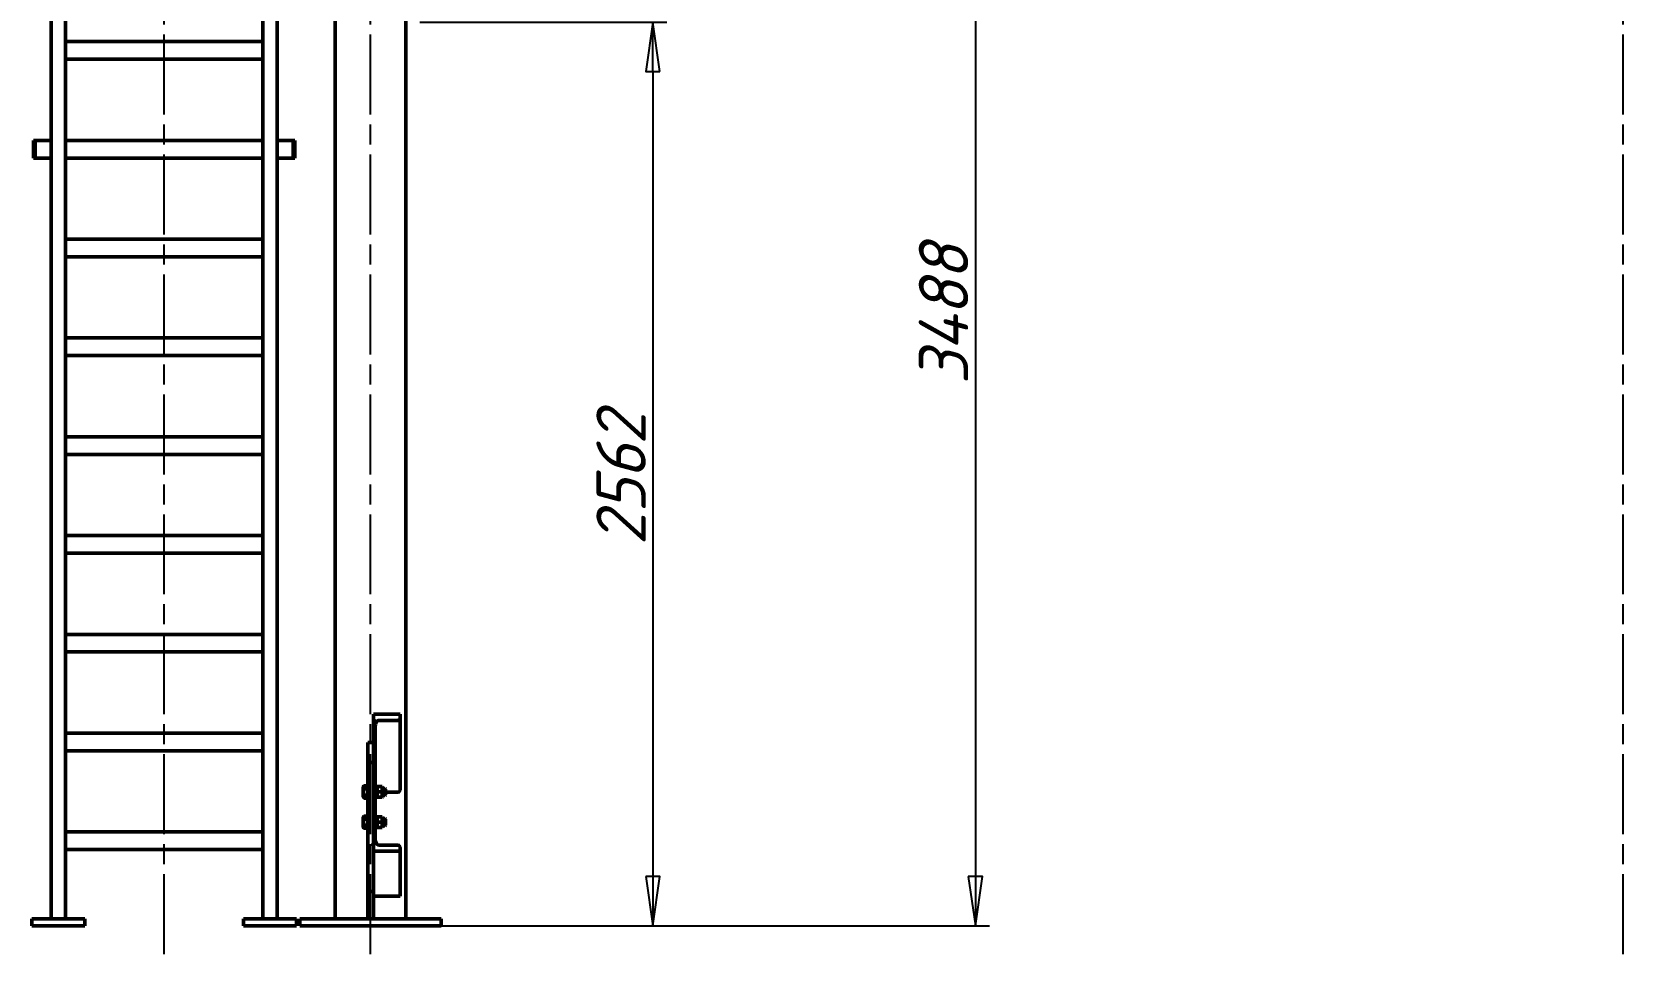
# Model space of a CAD drawing. Header units: millimetres. Extents: x 0 to 25230, y 0 to 17820.
# Drawn here: x 9231 to 12613, y 3100 to 5060 of the extents above; entities that cross this region are included whole.
import ezdxf

# ---------------------------------------------------------------- set-up
doc = ezdxf.new("R2010")
doc.units = ezdxf.units.MM
doc.header["$LTSCALE"] = 30
doc.linetypes.add('CHAIN', pattern=[0.7087, 0.4724, -0.0591, 0.1181, -0.0591])
for name, color, linetype, lineweight in [('Видимый контур (ГОСТ)', 7, 'Continuous', 50), ('Осевая линия (ГОСТ)', 7, 'Continuous', 25), ('Размер (ГОСТ)', 7, 'Continuous', 25), ('Штриховка (ГОСТ)', 7, 'Continuous', 18)]:
    doc.layers.add(name, color=color, linetype=linetype, lineweight=lineweight)
doc.styles.add('Обычный текст (ГОСТ)', font='GOST Common Italic.ttf')
doc.dimstyles.new('Обычный (ГОСТ)', dxfattribs={"dimscale": 30, "dimtxt": 3.5, "dimasz": 3.5, "dimexe": 1, "dimexo": 0, "dimgap": 0.5, "dimtad": 1, "dimrnd": 1e-08, "dimtxsty": 'Обычный текст (ГОСТ)', "dimblk": 'Filled-1', "dimcen": 0.09, "dimdle": 15, "dimclrd": 256, "dimclre": 256, "dimclrt": 256, "dimazin": 2, "dimtfac": 0.714286, "dimtdec": 3, "dimtmove": 0, "dimatfit": 3, "dimfxl": 1, "dimtolj": 1, "dimlwd": 25, "dimlwe": 25, "dimarcsym": 0})
pattern_1 = [(135.0002, (0, 0), (-67.3517, -67.3522), [])]

# ---------------------------------------------------------------- blocks, each defined once
blk = doc.blocks.new('Filled-1')
at = {"color": 0}
for p, q in [((0, 0), (-1, 0.143)), ((-1, 0.143), (-1, -0.143)), ((-1, 0), (0, 0)), ((-1, -0.143), (0, 0))]:
    blk.add_line(p, q, dxfattribs=at)
at = {"color": 0, "flags": 128}
blk.add_lwpolyline([(-1, -0.143), (0, 0), (-1, 0.143), (-1, -0.143)], dxfattribs=at)
at = {"color": 0}
blk.add_solid([(-1, -0.143), (0, 0), (-1, 0.143), (-1, -0.143)], dxfattribs=at)
blk = doc.blocks.new('*D30')
at = {"layer": 'Defpoints', "color": 0, "linetype": 'Continuous', "transparency": 16777216}
for p in [(11236.3, 5775.6), (10100.8, 3159.6), (11236.3, 3159.6)]:
    blk.add_point(p, dxfattribs=at)
at = {"layer": 'Размер (ГОСТ)', "linetype": 'Continuous', "lineweight": 25, "transparency": 16777216}
for p, q in [((11236.3, 5670.6), (11236.3, 3264.6)), ((10100.8, 3159.6), (11266.3, 3159.6))]:
    blk.add_line(p, q, dxfattribs=at)
at = {"layer": 'Размер (ГОСТ)', "linetype": 'Continuous', "lineweight": 25, "transparency": 16777216, "xscale": 105, "yscale": 105, "zscale": 105}
for p, rotation in [((11236.3, 5775.6), 90), ((11236.3, 3159.6), 270)]:
    blk.add_blockref('Filled-1', p, dxfattribs=dict(at, rotation=rotation))
at = {"layer": 'Размер (ГОСТ)', "linetype": 'Continuous', "lineweight": 25, "transparency": 16777216, "insert": (11116.3, 4310.7), "char_height": 105, "attachment_point": 1, "rotation": 90, "style": 'Обычный текст (ГОСТ)'}
blk.add_mtext('\\A1;3488', dxfattribs=at)
blk = doc.blocks.new('*D31')
at = {"layer": 'Defpoints', "color": 0, "linetype": 'Continuous', "transparency": 16777216}
for p in [(10055.8, 5081.1), (10100.8, 3159.6), (10550.8, 3159.6)]:
    blk.add_point(p, dxfattribs=at)
at = {"layer": 'Размер (ГОСТ)', "linetype": 'Continuous', "lineweight": 25, "transparency": 16777216}
for p, q in [((10055.8, 5081.1), (10580.8, 5081.1)), ((10550.8, 4976.1), (10550.8, 3264.6)), ((10100.8, 3159.6), (10580.8, 3159.6))]:
    blk.add_line(p, q, dxfattribs=at)
at = {"layer": 'Размер (ГОСТ)', "linetype": 'Continuous', "lineweight": 25, "transparency": 16777216, "xscale": 105, "yscale": 105, "zscale": 105}
for p, rotation in [((10550.8, 5081.1), 90), ((10550.8, 3159.6), 270)]:
    blk.add_blockref('Filled-1', p, dxfattribs=dict(at, rotation=rotation))
at = {"layer": 'Размер (ГОСТ)', "linetype": 'Continuous', "lineweight": 25, "transparency": 16777216, "insert": (10430.8, 3968.9), "char_height": 105, "attachment_point": 1, "rotation": 90, "style": 'Обычный текст (ГОСТ)'}
blk.add_mtext('\\A1;2562', dxfattribs=at)

msp = doc.modelspace()

# ---------------------------------------------------------------- hatches: boundary and pattern name
at = {"layer": 'Штриховка (ГОСТ)'}
h = msp.add_hatch(dxfattribs=at)
h.set_pattern_fill('ANSI31', color=256, scale=762, angle=90.0002105, style=0)
h.set_pattern_definition(pattern_1)
h.paths.add_polyline_path([(9234.5538, 4791.9434), (9237.5538, 4791.9434), (9237.5538, 4829.4434), (9234.5538, 4829.4434)])
h = msp.add_hatch(dxfattribs=at)
h.set_pattern_fill('ANSI31', color=256, scale=762, angle=90.0002105, style=0)
h.set_pattern_definition(pattern_1)
h.paths.add_polyline_path([(9786.5538, 4829.4434), (9786.5538, 4791.9434), (9789.5538, 4791.9434), (9789.5538, 4829.4434)])
h = msp.add_hatch(dxfattribs=at)
h.set_pattern_fill('ANSI31', color=256, scale=762, angle=105.0002455, style=0)
h.set_pattern_definition([(150.0002, (0, 0), (-47.62465, -82.4891), [])])
edge = h.paths.add_edge_path()
edge.add_line((9967.8292, 3596.5619), (10009.6792, 3596.5619))
edge.add_ellipse((10009.6792, 3604.571), major_axis=(0, 8.0091), ratio=0.515038075, start_angle=180, end_angle=270)
edge.add_line((10013.8042, 3604.571), (10013.8042, 3609.6677))
edge.add_line((10013.8042, 3609.6677), (9956.8042, 3609.6677))
edge.add_line((9956.8042, 3609.6677), (9956.8042, 3507.3261))
edge.add_line((9956.8042, 3507.3261), (9956.8042, 3457.103))
edge.add_line((9956.8042, 3457.103), (9956.8042, 3452.1303))
edge.add_line((9956.8042, 3452.1303), (9956.8042, 3451.9158))
edge.add_line((9956.8042, 3451.9158), (9956.8042, 3436.9158))
edge.add_line((9956.8042, 3436.9158), (9956.8042, 3387.8428))
edge.add_line((9956.8042, 3387.8428), (9956.8042, 3387.6283))
edge.add_line((9956.8042, 3387.6283), (9956.8042, 3372.6283))
edge.add_line((9956.8042, 3372.6283), (9956.8042, 3318.4271))
edge.add_line((9956.8042, 3318.4271), (10013.8042, 3318.4271))
edge.add_line((10013.8042, 3318.4271), (10013.8042, 3323.5238))
edge.add_ellipse((10009.6792, 3323.5238), major_axis=(0, -8.0091), ratio=0.515038075, start_angle=90, end_angle=180)
edge.add_line((10009.6792, 3331.5329), (9967.8292, 3331.5329))
edge.add_ellipse((9967.8292, 3345.3669), major_axis=(0, -13.8339), ratio=0.515038075, start_angle=270, end_angle=360, ccw=False)
edge.add_line((9960.7042, 3345.3669), (9960.7042, 3582.728))
edge.add_ellipse((9967.8292, 3582.728), major_axis=(0, 13.8339), ratio=0.515038075, start_angle=0, end_angle=90, ccw=False)
h = msp.add_hatch(dxfattribs=at)
h.set_pattern_fill('ANSI31', color=256, scale=762, angle=14.9999778, style=0)
h.set_pattern_definition([(60, (0, 0), (-82.4889, 47.625), [])])
h.paths.add_polyline_path([(9956.8042, 3233.1286), (9956.8042, 3318.4271), (9956.8042, 3507.3261), (9944.8042, 3507.3261), (9944.8042, 3233.1286)])

# ---------------------------------------------------------------- linework, layer by layer
at = {"layer": 'Видимый контур (ГОСТ)'}
for p, q in [((9302.0542, 3174.5684), (9302.0542, 6365.1473)), ((9722.0542, 3174.5684), (9722.0542, 6365.1473)), ((9272.0542, 3174.5684), (9272.0542, 6358.9895)), ((9752.0542, 3174.5684), (9752.0542, 6358.9896)), ((9875.8042, 3174.5684), (9875.8042, 6086.8184)), ((10025.8042, 3174.5684), (10025.8042, 6086.8184)), ((9722.0542, 5039.4434), (9302.0542, 5039.4434)), ((9722.0542, 5001.9434), (9302.0542, 5001.9434)), ((9237.5538, 4829.4434), (9234.5538, 4829.4434)), ((9234.5538, 4829.4434), (9234.5538, 4791.9434)), ((9237.5538, 4791.9434), (9237.5538, 4829.4434)), ((9237.5542, 4829.4434), (9272.0542, 4829.4434)), ((9237.5542, 4829.4434), (9237.5542, 4826.0684)), ((9237.5542, 4795.3184), (9237.5542, 4826.0684)), ((9722.0542, 4829.4434), (9302.0542, 4829.4434)), ((9786.5538, 4829.4434), (9752.0542, 4829.4434)), ((9786.5538, 4829.4434), (9786.5538, 4791.9434)), ((9789.5538, 4829.4434), (9786.5538, 4829.4434)), ((9789.5538, 4791.9434), (9789.5538, 4829.4434)), ((9234.5538, 4791.9434), (9237.5538, 4791.9434)), ((9237.5542, 4795.3184), (9237.5542, 4791.9434)), ((9237.5542, 4791.9434), (9272.0542, 4791.9434)), ((9722.0542, 4791.9434), (9302.0542, 4791.9434)), ((9786.5538, 4791.9434), (9752.0542, 4791.9434)), ((9786.5538, 4791.9434), (9789.5538, 4791.9434)), ((9722.0542, 4619.4434), (9302.0542, 4619.4434)), ((9722.0542, 4581.9434), (9302.0542, 4581.9434)), ((9722.0542, 4409.4434), (9302.0542, 4409.4434)), ((9722.0542, 4371.9434), (9302.0542, 4371.9434)), ((9722.0542, 4199.4434), (9302.0542, 4199.4434)), ((9722.0542, 4161.9434), (9302.0542, 4161.9434)), ((9722.0542, 3989.4434), (9302.0542, 3989.4434)), ((9722.0542, 3951.9434), (9302.0542, 3951.9434)), ((9722.0542, 3779.4434), (9302.0542, 3779.4434)), ((9722.0542, 3741.9434), (9302.0542, 3741.9434)), ((10013.8042, 3609.6677), (9956.8042, 3609.6677)), ((9956.8042, 3609.6677), (9956.8042, 3318.4271)), ((9967.8292, 3596.5619), (10009.6792, 3596.5619)), ((10013.8042, 3604.571), (10013.8042, 3609.6677)), ((10013.8042, 3452.0063), (10013.8042, 3604.571)), ((9722.0542, 3569.4434), (9302.0542, 3569.4434)), ((9960.7042, 3345.3669), (9960.7042, 3582.728)), ((9722.0542, 3531.9434), (9302.0542, 3531.9434)), ((9944.8042, 3549.5684), (9956.8042, 3549.5684)), ((9944.8042, 3507.3261), (9944.8042, 3549.5684)), ((9956.8042, 3507.3261), (9944.8042, 3507.3261)), ((9944.8042, 3507.3261), (9944.8042, 3233.1286)), ((9956.8042, 3233.1286), (9956.8042, 3507.3261)), ((9935.4292, 3455.1033), (9936.7587, 3457.4062)), ((9935.4292, 3433.7283), (9935.4292, 3455.1033)), ((9936.7587, 3457.4062), (9944.8042, 3457.4062)), ((9936.7587, 3450.911), (9944.8042, 3450.911)), ((9960.7042, 3455.4783), (9964.0792, 3455.4783)), ((9964.0792, 3454.5408), (9964.7287, 3455.6658)), ((9964.0792, 3455.4783), (9964.0792, 3433.5183)), ((9964.7287, 3455.6658), (9965.7335, 3455.6658)), ((9974.4248, 3455.6658), (9965.7335, 3455.6658)), ((9974.4248, 3455.6658), (9975.4296, 3455.6658)), ((9976.0792, 3454.5408), (9975.4296, 3455.6658)), ((9976.0792, 3434.2908), (9976.0792, 3454.5408)), ((9976.0792, 3451.9158), (9981.0542, 3451.9158)), ((9981.0542, 3436.9158), (9981.0542, 3451.9158)), ((9982.3042, 3450.6658), (9981.0542, 3451.9158)), ((9982.3042, 3450.6658), (9982.3042, 3438.1658)), ((9935.4292, 3433.7283), (9936.7587, 3431.4254)), ((9936.7587, 3437.9206), (9944.8042, 3437.9206)), ((9936.7587, 3431.4254), (9944.8042, 3431.4254)), ((9962.5587, 3433.3533), (9964.0792, 3433.3533)), ((9964.0792, 3434.2908), (9964.7287, 3433.1658)), ((9964.0792, 3433.5183), (9964.0792, 3433.3672)), ((9964.0792, 3433.3672), (9964.0792, 3433.3533)), ((9965.7335, 3433.1658), (9964.7287, 3433.1658)), ((9974.4248, 3444.4158), (9965.7335, 3444.4158)), ((9974.4248, 3433.1658), (9965.7335, 3433.1658)), ((9975.4296, 3433.1658), (9974.4248, 3433.1658)), ((9976.0792, 3434.2908), (9975.4296, 3433.1658)), ((9976.0792, 3436.9158), (9981.0542, 3436.9158)), ((9982.3042, 3438.1658), (9981.0542, 3436.9158)), ((9982.3042, 3443.9972), (10009.6792, 3443.9972)), ((9935.4292, 3390.8158), (9936.7587, 3393.1186)), ((9935.4292, 3369.4408), (9935.4292, 3390.8158)), ((9936.7587, 3393.1186), (9944.8042, 3393.1186)), ((9936.7587, 3386.6235), (9944.8042, 3386.6235)), ((9960.7042, 3391.1908), (9964.0792, 3391.1908)), ((9964.0792, 3390.2533), (9964.7287, 3391.3783)), ((9964.0792, 3391.1908), (9964.0792, 3369.2307)), ((9964.7287, 3391.3783), (9965.7335, 3391.3783)), ((9974.4248, 3391.3783), (9965.7335, 3391.3783)), ((9974.4248, 3391.3783), (9975.4296, 3391.3783)), ((9976.0792, 3390.2533), (9975.4296, 3391.3783)), ((9976.0792, 3370.0033), (9976.0792, 3390.2533)), ((9976.0792, 3387.6283), (9981.0542, 3387.6283)), ((9981.0542, 3372.6283), (9981.0542, 3387.6283)), ((9982.3042, 3386.3783), (9981.0542, 3387.6283)), ((9982.3042, 3386.3783), (9982.3042, 3373.8783)), ((9722.0542, 3359.4434), (9302.0542, 3359.4434)), ((9935.4292, 3369.4408), (9936.7587, 3367.1379)), ((9936.7587, 3373.6331), (9944.8042, 3373.6331)), ((9936.7587, 3367.1379), (9944.8042, 3367.1379)), ((9962.5587, 3369.0658), (9964.0792, 3369.0658)), ((9964.0792, 3370.0033), (9964.7287, 3368.8783)), ((9964.0792, 3369.2307), (9964.0792, 3369.0796)), ((9964.0792, 3369.0796), (9964.0792, 3369.0658)), ((9965.7335, 3368.8783), (9964.7287, 3368.8783)), ((9974.4248, 3380.1283), (9965.7335, 3380.1283)), ((9974.4248, 3368.8783), (9965.7335, 3368.8783)), ((9975.4296, 3368.8783), (9974.4248, 3368.8783)), ((9976.0792, 3370.0033), (9975.4296, 3368.8783)), ((9976.0792, 3372.6283), (9981.0542, 3372.6283)), ((9982.3042, 3373.8783), (9981.0542, 3372.6283)), ((9722.0542, 3321.9434), (9302.0542, 3321.9434)), ((9956.8042, 3318.4271), (10013.8042, 3318.4271)), ((10009.6792, 3331.5329), (9967.8292, 3331.5329)), ((10013.8042, 3318.4271), (10013.8042, 3323.5238)), ((10013.8042, 3222.5684), (10013.8042, 3318.4271)), ((9944.8042, 3233.1286), (9956.8042, 3233.1286)), ((9944.8042, 3174.5684), (9944.8042, 3233.1286)), ((9956.8042, 3233.1286), (9956.8042, 3174.5684)), ((10013.8042, 3222.5684), (9956.8042, 3222.5684)), ((9343.3042, 3174.5684), (9230.8042, 3174.5684)), ((9230.8042, 3174.5684), (9230.8042, 3159.5684)), ((9343.3042, 3159.5684), (9230.8042, 3159.5684)), ((9343.3042, 3174.5684), (9343.3042, 3159.5684)), ((9793.3042, 3174.5684), (9680.8042, 3174.5684)), ((9680.8042, 3174.5684), (9680.8042, 3159.5684)), ((9793.3042, 3159.5684), (9680.8042, 3159.5684)), ((9793.3042, 3174.5684), (9793.3042, 3159.5684)), ((9800.8042, 3174.5684), (10100.8042, 3174.5684)), ((9800.8042, 3159.5684), (9800.8042, 3174.5684)), ((9800.8042, 3159.5684), (10100.8042, 3159.5684)), ((9956.8042, 3174.5684), (9944.8042, 3174.5684)), ((10100.8042, 3159.5684), (10100.8042, 3174.5684))]:
    msp.add_line(p, q, dxfattribs=at)
for centre, major_axis, ratio, start_param, end_param in [((9967.8292, 3582.728), (0, 13.8339), 0.515038075, 0, 1.570796327), ((10009.6792, 3604.571), (0, 8.0091), 0.515038075, 3.141592654, 4.71238898), ((10009.6792, 3452.0063), (0, 8.0091), 0.515038075, 3.141592654, 4.71238898), ((9958.8496, 3444.4158), (-30.394, 0), 0.363970234, 1.631851201, 1.743715499), ((9962.5587, 3444.4158), (-30.394, 0), 0.363970234, 1.509741452, 1.620842032), ((9967.8292, 3430.1633), (0, 13.8339), 0.515038075, 1.336881163, 1.570796327), ((9958.8496, 3380.1283), (-30.394, 0), 0.363970234, 1.631851201, 1.743715499), ((9962.5587, 3380.1283), (-30.394, 0), 0.363970234, 1.509741452, 1.620842032), ((9967.8292, 3345.3669), (0, -13.8339), 0.515038075, 4.71238898, 6.283185307), ((10009.6792, 3323.5238), (0, -8.0091), 0.515038075, 1.570796327, 3.141592654)]:
    msp.add_ellipse(centre, major_axis=major_axis, ratio=ratio, start_param=start_param, end_param=end_param, dxfattribs=at)
for points, weights in [([(9936.7587, 3450.911), (9934.8837, 3454.1586), (9936.7587, 3457.4062)], [1.16025403784, 1.33974596216, 1.16025403784]), ([(9936.7587, 3437.9206), (9934.8837, 3444.4158), (9936.7587, 3450.911)], [1.16025403784, 1.33974596216, 1.16025403784]), ([(9965.7335, 3455.6658), (9963.8585, 3450.0408), (9965.7335, 3444.4158)], [1, 1.15470053838, 1]), ([(9974.4248, 3444.4158), (9976.2998, 3450.0408), (9974.4248, 3455.6658)], [1, 1.15470053838, 1]), ([(9936.7587, 3431.4254), (9934.8837, 3434.673), (9936.7587, 3437.9206)], [1.16025403784, 1.33974596216, 1.16025403784]), ([(9965.7335, 3444.4158), (9963.8585, 3438.7908), (9965.7335, 3433.1658)], [1, 1.15470053838, 1]), ([(9974.4248, 3433.1658), (9976.2998, 3438.7908), (9974.4248, 3444.4158)], [1, 1.15470053838, 1]), ([(9936.7587, 3386.6235), (9934.8837, 3389.871), (9936.7587, 3393.1186)], [1.16025403784, 1.33974596216, 1.16025403784]), ([(9936.7587, 3373.6331), (9934.8837, 3380.1283), (9936.7587, 3386.6235)], [1.16025403784, 1.33974596216, 1.16025403784]), ([(9965.7335, 3391.3783), (9963.8585, 3385.7533), (9965.7335, 3380.1283)], [1, 1.15470053838, 1]), ([(9974.4248, 3380.1283), (9976.2998, 3385.7533), (9974.4248, 3391.3783)], [1, 1.15470053838, 1]), ([(9936.7587, 3367.1379), (9934.8837, 3370.3855), (9936.7587, 3373.6331)], [1.16025403784, 1.33974596216, 1.16025403784]), ([(9965.7335, 3380.1283), (9963.8585, 3374.5033), (9965.7335, 3368.8783)], [1, 1.15470053838, 1]), ([(9974.4248, 3368.8783), (9976.2998, 3374.5033), (9974.4248, 3380.1283)], [1, 1.15470053838, 1])]:
    msp.add_rational_spline(points, weights, degree=2, dxfattribs=at)
at = {"layer": 'Осевая линия (ГОСТ)', "linetype": 'CHAIN', "ltscale": 11.993792}
for p, q in [((9512.0542, 3099.5684), (9512.0542, 6433.9896)), ((9950.8042, 3099.5684), (9950.8042, 6161.8184)), ((12613.3042, 3099.5684), (12613.3042, 6161.8184))]:
    msp.add_line(p, q, dxfattribs=at)

# ---------------------------------------------------------------- dimensions: what is measured, and where the dimension line sits
at = {"layer": 'Размер (ГОСТ)', "linetype": 'Continuous', "lineweight": 25}
for base, p1, angle, override, picture, middle in [((11236.3413, 3159.5684), (11236.3413, 5775.5684), 90, {"dimgap": 0.5, "dimdec": 2, "dimlfac": 1.333333, "dimse1": 1, "dimtol": 0, "dimlim": 0, "dimtp": 0, "dimtm": 0, "dimtdec": 3, "dimtofl": 0, "dimatfit": 1}, '*D30', (11236.3413, 4467.5684)), ((10550.8042, 3159.5684), (10055.8042, 5081.0684), 270, {"dimgap": 0.5, "dimdec": 2, "dimlfac": 1.333333, "dimtol": 0, "dimlim": 0, "dimtp": 0, "dimtm": 0, "dimtdec": 3, "dimtofl": 0, "dimatfit": 1}, '*D31', (10550.8042, 4120.3184))]:
    dim = msp.add_linear_dim(base=base, p1=p1, p2=(10100.8042, 3159.5684), angle=angle, dimstyle='Обычный (ГОСТ)', override=override, dxfattribs=at)
    dim.commit()
    dim.dimension.update_dxf_attribs({"geometry": picture, "text_midpoint": middle, "dimtype": 160})

doc.saveas('drawing.dxf')
